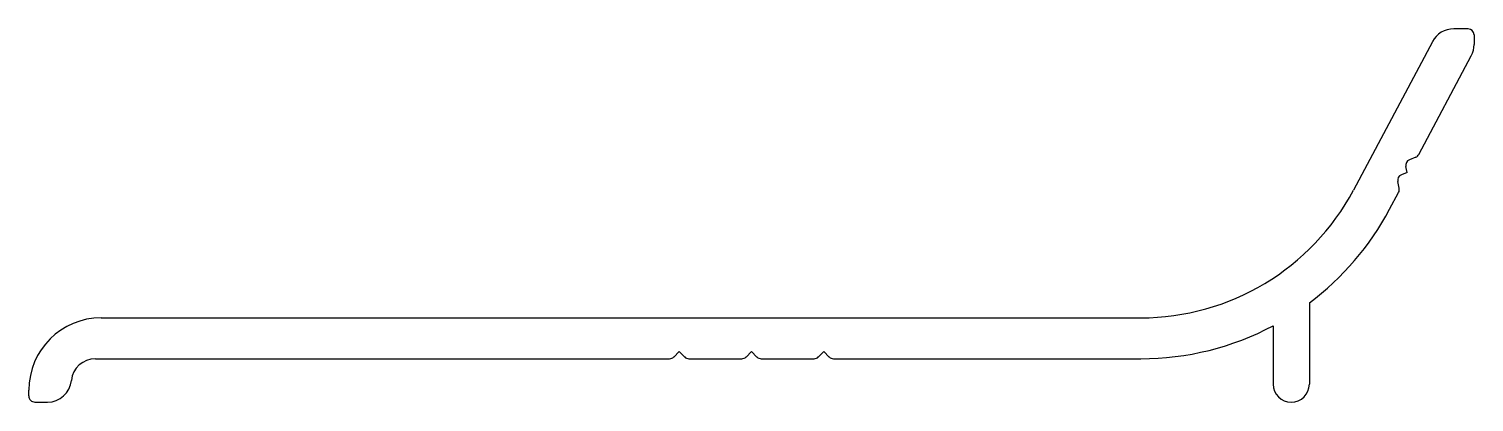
# Model space of a CAD drawing. Extents: x 1356.4 to 1416.4, y 1599.5 to 1615.
import ezdxf

# ---------------------------------------------------------------- set-up
doc = ezdxf.new("R2010")
doc.units = 0
doc.layers.get('0').update_dxf_attribs({"linetype": 'CONTINUOUS'})

msp = doc.modelspace()

# ---------------------------------------------------------------- linework, layer by layer
for p, q in [((1416.17, 1614.973), (1415.572, 1614.973)), ((1416.42, 1614.723), (1416.42, 1614.327)), ((1414.689, 1614.442), (1411.411, 1608.278)), ((1414.124, 1609.76), (1416.303, 1613.857)), ((1413.637, 1609.008), (1413.583, 1609.255)), ((1413.996, 1609.645), (1413.735, 1609.541)), ((1413.31, 1608.355), (1413.251, 1608.629)), ((1413.637, 1609.008), (1413.402, 1608.915)), ((1412.912, 1607.48), (1413.287, 1608.184)), ((1409.58, 1603.597), (1409.58, 1600.223)), ((1359.42, 1602.973), (1402.582, 1602.973)), ((1408.08, 1602.645), (1408.08, 1600.223)), ((1383.193, 1601.346), (1383.42, 1601.573)), ((1383.42, 1601.573), (1383.647, 1601.346)), ((1386.193, 1601.346), (1386.42, 1601.573)), ((1386.42, 1601.573), (1386.647, 1601.346)), ((1389.193, 1601.346), (1389.42, 1601.573)), ((1389.42, 1601.573), (1389.647, 1601.346)), ((1359.181, 1601.273), (1383.017, 1601.273)), ((1383.824, 1601.273), (1386.017, 1601.273)), ((1386.824, 1601.273), (1389.017, 1601.273)), ((1389.824, 1601.273), (1402.582, 1601.273)), ((1356.42, 1599.728), (1356.42, 1599.973)), ((1356.67, 1599.473), (1357.191, 1599.473))]:
    msp.add_line(p, q)
for centre, radius, start, end in [((1415.572, 1613.973), 1, 90, 152), ((1416.17, 1614.723), 0.25, 0, 90), ((1415.42, 1614.327), 1, 332, 0), ((1413.828, 1609.308), 0.25, 111.75802, 192.24198), ((1413.904, 1609.877), 0.25, 291.75802, 332), ((1413.495, 1608.682), 0.25, 111.75802, 192.24198), ((1402.582, 1612.973), 10, 270, 332), ((1413.066, 1608.302), 0.25, 332, 12.24198), ((1402.582, 1612.973), 11.7, 306.7379, 332), ((1359.42, 1599.973), 3, 90, 180), ((1402.582, 1612.973), 11.7, 270, 298.03107), ((1359.181, 1600.273), 1, 90, 174.26083), ((1383.017, 1601.523), 0.25, 270, 315), ((1383.824, 1601.523), 0.25, 225, 270), ((1386.017, 1601.523), 0.25, 270, 315), ((1386.824, 1601.523), 0.25, 225, 270), ((1389.017, 1601.523), 0.25, 270, 315), ((1389.824, 1601.523), 0.25, 225, 270), ((1357.191, 1600.473), 1, 270, 354.26083), ((1408.83, 1600.223), 0.75, 180, 0), ((1356.67, 1599.723), 0.25, 178.8973, 270)]:
    msp.add_arc(centre, radius, start, end)

doc.saveas('drawing.dxf')
